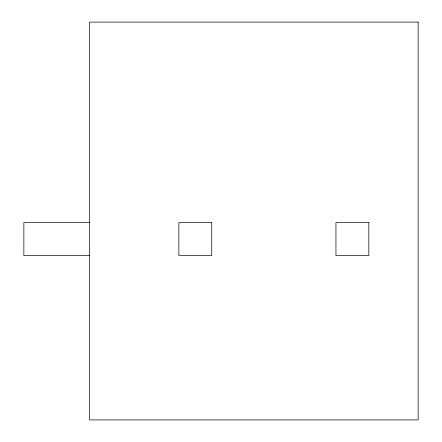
<?xml version="1.0" encoding="UTF-8"?>
<svg xmlns="http://www.w3.org/2000/svg" width="442" height="442" viewBox="0 0 442 442"><rect width="100%" height="100%" fill="white"/><g stroke="black" fill="none" stroke-linecap="round" stroke-linejoin="round"><path stroke-width="0.66" d="M89.61 222.646L23.857 222.646L23.857 255.52L89.61 255.52M418.143 22.1L89.61 22.1L89.61 419.9L418.143 419.9L418.143 22.1M211.74 222.646L178.866 222.646L178.866 255.52L211.74 255.52L211.74 222.646M368.827 222.646L335.953 222.646L335.953 255.52L368.827 255.52L368.827 222.646"/></g></svg>
